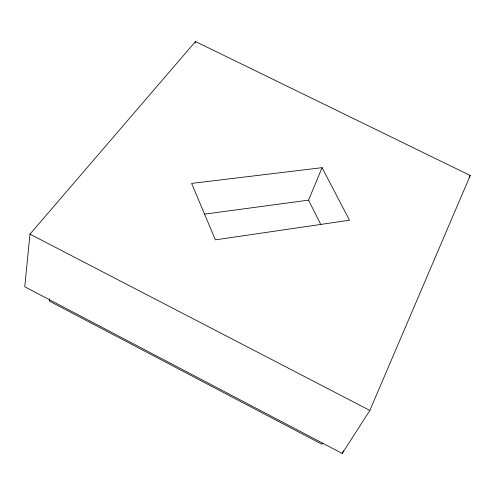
<?xml version="1.0" encoding="UTF-8"?>
<svg xmlns="http://www.w3.org/2000/svg" width="495" height="495" viewBox="0 0 495 495"><rect width="100%" height="100%" fill="white"/><g stroke="black" fill="none" stroke-linecap="round" stroke-linejoin="round"><path stroke-width="0.74" d="M29.991 234.135L24.75 286.76L342.243 453.47L369.839 410.435L470.25 175.502L195.488 41.531L29.991 234.135L369.839 410.435M49.661 298.862L49.364 301.078L321.967 444.256L322.746 442.963M195.123 43.028L195.488 41.531M320.661 224.309L308.571 200.135L322.078 167.663L191.621 183.41L215.381 239.846L349.507 220.226L322.078 167.663M342.243 453.47L343.474 450.636M469.087 177.488L470.25 175.502M204.497 214.137L308.571 200.135"/></g></svg>
